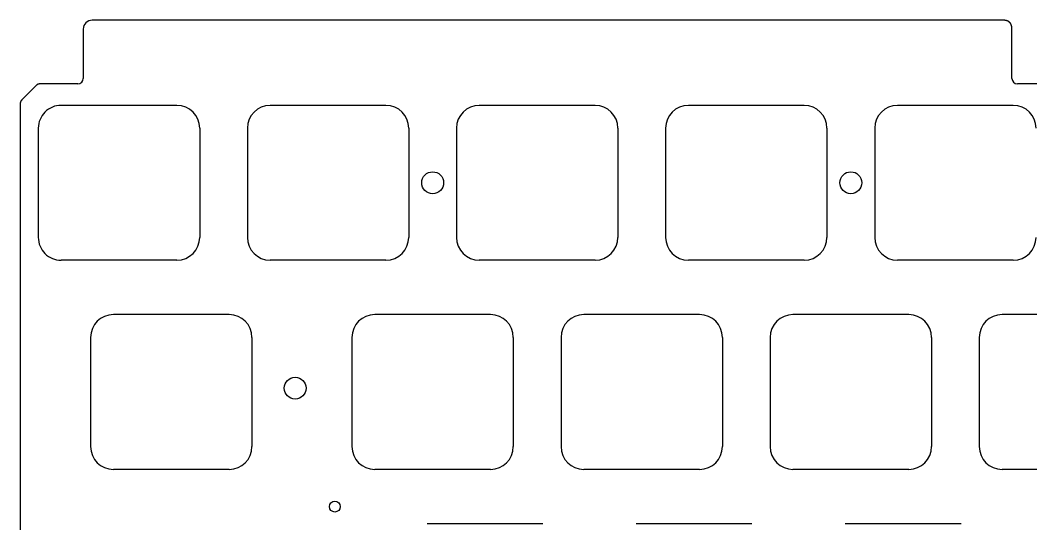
# Model space of a CAD drawing. Header units: millimetres. Extents: x -9 to 276, y -91 to 15.
# Drawn here: x -9 to 83.1, y -31 to 14.8 of the extents above; entities that cross this region are included whole.
import ezdxf

# ---------------------------------------------------------------- set-up
doc = ezdxf.new("R2010")
doc.units = ezdxf.units.MM
doc.layers.add('Edge.Cuts', color=53, linetype='CONTINUOUS', true_color=0xc8a339)

msp = doc.modelspace()

# ---------------------------------------------------------------- linework, layer by layer
at = {"layer": 'Edge.Cuts', "linetype": 'CONTINUOUS'}
for p, q in [((80.549147, 14.8), (-2.451, 14.8)), ((80.556639, 14.799982), (80.549147, 14.8)), ((80.567794, 14.79989), (80.556639, 14.799982)), ((80.578832, 14.799719), (80.567794, 14.79989)), ((80.589753, 14.799471), (80.578832, 14.799719)), ((80.600558, 14.799146), (80.589753, 14.799471)), ((80.61125, 14.798746), (80.600558, 14.799146)), ((80.621828, 14.79827), (80.61125, 14.798746)), ((80.632294, 14.797719), (80.621828, 14.79827)), ((80.642649, 14.797096), (80.632294, 14.797719)), ((80.652894, 14.796399), (80.642649, 14.797096)), ((80.66303, 14.79563), (80.652894, 14.796399)), ((80.673058, 14.79479), (80.66303, 14.79563)), ((80.68298, 14.793879), (80.673058, 14.79479)), ((80.692795, 14.792898), (80.68298, 14.793879)), ((80.702507, 14.791848), (80.692795, 14.792898)), ((80.712114, 14.790729), (80.702507, 14.791848)), ((80.721619, 14.789543), (80.712114, 14.790729)), ((80.731022, 14.788289), (80.721619, 14.789543)), ((80.740325, 14.786968), (80.731022, 14.788289)), ((80.749528, 14.785582), (80.740325, 14.786968)), ((80.758632, 14.78413), (80.749528, 14.785582)), ((80.767639, 14.782613), (80.758632, 14.78413)), ((80.776549, 14.781032), (80.767639, 14.782613)), ((80.785364, 14.779387), (80.776549, 14.781032)), ((80.794084, 14.777679), (80.785364, 14.779387)), ((80.80271, 14.775909), (80.794084, 14.777679)), ((80.811244, 14.774076), (80.80271, 14.775909)), ((80.819686, 14.772182), (80.811244, 14.774076)), ((80.828037, 14.770227), (80.819686, 14.772182)), ((80.836299, 14.768212), (80.828037, 14.770227)), ((80.844471, 14.766136), (80.836299, 14.768212)), ((80.852555, 14.764001), (80.844471, 14.766136)), ((80.860552, 14.761806), (80.852555, 14.764001)), ((80.868463, 14.759553), (80.860552, 14.761806)), ((80.876289, 14.757242), (80.868463, 14.759553)), ((80.88403, 14.754872), (80.876289, 14.757242)), ((80.891688, 14.752446), (80.88403, 14.754872)), ((80.899263, 14.749961), (80.891688, 14.752446)), ((80.906756, 14.74742), (80.899263, 14.749961)), ((80.914168, 14.744823), (80.906756, 14.74742)), ((80.9215, 14.742169), (80.914168, 14.744823)), ((80.928753, 14.73946), (80.9215, 14.742169)), ((80.935927, 14.736695), (80.928753, 14.73946)), ((80.943023, 14.733874), (80.935927, 14.736695)), ((80.950043, 14.730999), (80.943023, 14.733874)), ((-3.251, 14), (-3.251, 9.5)), ((80.956987, 14.728069), (80.950043, 14.730999)), ((80.963855, 14.725084), (80.956987, 14.728069)), ((80.970649, 14.722045), (80.963855, 14.725084)), ((80.977368, 14.718951), (80.970649, 14.722045)), ((80.984015, 14.715804), (80.977368, 14.718951)), ((80.99059, 14.712603), (80.984015, 14.715804)), ((80.997093, 14.709348), (80.99059, 14.712603)), ((81.003525, 14.706039), (80.997093, 14.709348)), ((81.009887, 14.702677), (81.003525, 14.706039)), ((81.016179, 14.699261), (81.009887, 14.702677)), ((81.022403, 14.695792), (81.016179, 14.699261)), ((81.028559, 14.69227), (81.022403, 14.695792)), ((81.034647, 14.688695), (81.028559, 14.69227)), ((81.040668, 14.685066), (81.034647, 14.688695)), ((81.046624, 14.681385), (81.040668, 14.685066)), ((81.052513, 14.67765), (81.046624, 14.681385)), ((81.058338, 14.673862), (81.052513, 14.67765)), ((81.064098, 14.67002), (81.058338, 14.673862)), ((81.069795, 14.666125), (81.064098, 14.67002)), ((81.075428, 14.662177), (81.069795, 14.666125)), ((81.080998, 14.658175), (81.075428, 14.662177)), ((81.086507, 14.65412), (81.080998, 14.658175)), ((81.091954, 14.65001), (81.086507, 14.65412)), ((81.09734, 14.645847), (81.091954, 14.65001)), ((81.102665, 14.64163), (81.09734, 14.645847)), ((81.10793, 14.637359), (81.102665, 14.64163)), ((81.113135, 14.633033), (81.10793, 14.637359)), ((81.118281, 14.628652), (81.113135, 14.633033)), ((81.123369, 14.624216), (81.118281, 14.628652)), ((81.128398, 14.619726), (81.123369, 14.624216)), ((81.133369, 14.615179), (81.128398, 14.619726)), ((81.138282, 14.610578), (81.133369, 14.615179)), ((81.143138, 14.60592), (81.138282, 14.610578)), ((81.147938, 14.601206), (81.143138, 14.60592)), ((81.150317, 14.598827), (81.147938, 14.601206)), ((81.152681, 14.596435), (81.150317, 14.598827)), ((81.155031, 14.594028), (81.152681, 14.596435)), ((81.157368, 14.591607), (81.155031, 14.594028)), ((81.15969, 14.589171), (81.157368, 14.591607)), ((81.161999, 14.586722), (81.15969, 14.589171)), ((81.164294, 14.584257), (81.161999, 14.586722)), ((81.166574, 14.581779), (81.164294, 14.584257)), ((81.168841, 14.579285), (81.166574, 14.581779)), ((81.171094, 14.576778), (81.168841, 14.579285)), ((81.173334, 14.574255), (81.171094, 14.576778)), ((81.175559, 14.571718), (81.173334, 14.574255)), ((81.177772, 14.569166), (81.175559, 14.571718)), ((81.17997, 14.566599), (81.177772, 14.569166)), ((81.182155, 14.564018), (81.17997, 14.566599)), ((81.184326, 14.561421), (81.182155, 14.564018)), ((81.186483, 14.55881), (81.184326, 14.561421)), ((81.188627, 14.556184), (81.186483, 14.55881)), ((81.190758, 14.553542), (81.188627, 14.556184)), ((81.192874, 14.550885), (81.190758, 14.553542)), ((81.194978, 14.548213), (81.192874, 14.550885)), ((81.197068, 14.545526), (81.194978, 14.548213)), ((81.199145, 14.542823), (81.197068, 14.545526)), ((81.201207, 14.540106), (81.199145, 14.542823)), ((81.203258, 14.537372), (81.201207, 14.540106)), ((81.205293, 14.534624), (81.203258, 14.537372)), ((81.207317, 14.531859), (81.205293, 14.534624)), ((81.209326, 14.529079), (81.207317, 14.531859)), ((81.211322, 14.526283), (81.209326, 14.529079)), ((81.213305, 14.523472), (81.211322, 14.526283)), ((81.215275, 14.520644), (81.213305, 14.523472)), ((81.21723, 14.517801), (81.215275, 14.520644)), ((81.219174, 14.514941), (81.21723, 14.517801)), ((81.221103, 14.512066), (81.219174, 14.514941)), ((81.22302, 14.509174), (81.221103, 14.512066)), ((81.224922, 14.506267), (81.22302, 14.509174)), ((81.226812, 14.503342), (81.224922, 14.506267)), ((81.228688, 14.500402), (81.226812, 14.503342)), ((81.230552, 14.497444), (81.228688, 14.500402)), ((81.232401, 14.494472), (81.230552, 14.497444)), ((81.234238, 14.491481), (81.232401, 14.494472)), ((81.236061, 14.488475), (81.234238, 14.491481)), ((81.237872, 14.48545), (81.236061, 14.488475)), ((81.239668, 14.482411), (81.237872, 14.48545)), ((81.241452, 14.479352), (81.239668, 14.482411)), ((81.243221, 14.476279), (81.241452, 14.479352)), ((81.244979, 14.473187), (81.243221, 14.476279)), ((81.246722, 14.470079), (81.244979, 14.473187)), ((81.248452, 14.466952), (81.246722, 14.470079)), ((81.250169, 14.46381), (81.248452, 14.466952)), ((81.251873, 14.460648), (81.250169, 14.46381)), ((81.253562, 14.457471), (81.251873, 14.460648)), ((81.25524, 14.454274), (81.253562, 14.457471)), ((81.256903, 14.451062), (81.25524, 14.454274)), ((81.258554, 14.447829), (81.256903, 14.451062)), ((81.26019, 14.444582), (81.258554, 14.447829)), ((81.261814, 14.441313), (81.26019, 14.444582)), ((81.263423, 14.438029), (81.261814, 14.441313)), ((81.26502, 14.434724), (81.263423, 14.438029)), ((81.266602, 14.431405), (81.26502, 14.434724)), ((81.268172, 14.428063), (81.266602, 14.431405)), ((81.269727, 14.424706), (81.268172, 14.428063)), ((81.271271, 14.421328), (81.269727, 14.424706)), ((81.272799, 14.417934), (81.271271, 14.421328)), ((81.274315, 14.414518), (81.272799, 14.417934)), ((81.275815, 14.411087), (81.274315, 14.414518)), ((81.277304, 14.407633), (81.275815, 14.411087)), ((81.278778, 14.404164), (81.277304, 14.407633)), ((81.280239, 14.400672), (81.278778, 14.404164)), ((81.281685, 14.397165), (81.280239, 14.400672)), ((81.283119, 14.393635), (81.281685, 14.397165)), ((81.284538, 14.390089), (81.283119, 14.393635)), ((81.285944, 14.386519), (81.284538, 14.390089)), ((81.287335, 14.382934), (81.285944, 14.386519)), ((81.288713, 14.379326), (81.287335, 14.382934)), ((81.290076, 14.375701), (81.288713, 14.379326)), ((81.291427, 14.372053), (81.290076, 14.375701)), ((81.292762, 14.368388), (81.291427, 14.372053)), ((81.294085, 14.364699), (81.292762, 14.368388)), ((81.295391, 14.360995), (81.294085, 14.364699)), ((81.296686, 14.357265), (81.295391, 14.360995)), ((81.297964, 14.35352), (81.296686, 14.357265)), ((81.29923, 14.34975), (81.297964, 14.35352)), ((81.300481, 14.345963), (81.29923, 14.34975)), ((81.301718, 14.342151), (81.300481, 14.345963)), ((81.30294, 14.338323), (81.301718, 14.342151)), ((81.304148, 14.33447), (81.30294, 14.338323)), ((81.305341, 14.3306), (81.304148, 14.33447)), ((81.306521, 14.326703), (81.305341, 14.3306)), ((81.307684, 14.322791), (81.306521, 14.326703)), ((81.308835, 14.318852), (81.307684, 14.322791)), ((81.309969, 14.314897), (81.308835, 14.318852)), ((81.311091, 14.310914), (81.309969, 14.314897)), ((81.312196, 14.306916), (81.311091, 14.310914)), ((81.313287, 14.302889), (81.312196, 14.306916)), ((81.314363, 14.298847), (81.313287, 14.302889)), ((81.315425, 14.294777), (81.314363, 14.298847)), ((81.31647, 14.29069), (81.315425, 14.294777)), ((81.317502, 14.286575), (81.31647, 14.29069)), ((81.318517, 14.282444), (81.317502, 14.286575)), ((81.319519, 14.278284), (81.318517, 14.282444)), ((81.320504, 14.274107), (81.319519, 14.278284)), ((81.321475, 14.269902), (81.320504, 14.274107)), ((81.32243, 14.265679), (81.321475, 14.269902)), ((81.32337, 14.261428), (81.32243, 14.265679)), ((81.324293, 14.25716), (81.32337, 14.261428)), ((81.325203, 14.252861), (81.324293, 14.25716)), ((81.326095, 14.248546), (81.325203, 14.252861)), ((81.326973, 14.244201), (81.326095, 14.248546)), ((81.327834, 14.239839), (81.326973, 14.244201)), ((81.328681, 14.235447), (81.327834, 14.239839)), ((81.32951, 14.231037), (81.328681, 14.235447)), ((81.330325, 14.226596), (81.32951, 14.231037)), ((81.331123, 14.222139), (81.330325, 14.226596)), ((81.331905, 14.21765), (81.331123, 14.222139)), ((81.33267, 14.213143), (81.331905, 14.21765)), ((81.333421, 14.208605), (81.33267, 14.213143)), ((81.334153, 14.20405), (81.333421, 14.208605)), ((81.334871, 14.199462), (81.334153, 14.20405)), ((81.335571, 14.194857), (81.334871, 14.199462)), ((81.336255, 14.19022), (81.335571, 14.194857)), ((81.336922, 14.185565), (81.336255, 14.19022)), ((81.337573, 14.180877), (81.336922, 14.185565)), ((81.338206, 14.176171), (81.337573, 14.180877)), ((81.338824, 14.171432), (81.338206, 14.176171)), ((81.339423, 14.166676), (81.338824, 14.171432)), ((81.340006, 14.161885), (81.339423, 14.166676)), ((81.340572, 14.157077), (81.340006, 14.161885)), ((81.341121, 14.152235), (81.340572, 14.157077)), ((81.341652, 14.147374), (81.341121, 14.152235)), ((81.342166, 14.142479), (81.341652, 14.147374)), ((81.342662, 14.137566), (81.342166, 14.142479)), ((81.343142, 14.132618), (81.342662, 14.137566)), ((81.343603, 14.127651), (81.343142, 14.132618)), ((81.344047, 14.12265), (81.343603, 14.127651)), ((81.344473, 14.11763), (81.344047, 14.12265)), ((81.344881, 14.112574), (81.344473, 14.11763)), ((81.345271, 14.1075), (81.344881, 14.112574)), ((81.345643, 14.102389), (81.345271, 14.1075)), ((81.345996, 14.09726), (81.345643, 14.102389)), ((81.346332, 14.092095), (81.345996, 14.09726)), ((81.346649, 14.08691), (81.346332, 14.092095)), ((81.346948, 14.081689), (81.346649, 14.08691)), ((81.347228, 14.076449), (81.346948, 14.081689)), ((81.34749, 14.071171), (81.347228, 14.076449)), ((81.347732, 14.065874), (81.34749, 14.071171)), ((81.347956, 14.06054), (81.347732, 14.065874)), ((81.348161, 14.055186), (81.347956, 14.06054)), ((81.348347, 14.049794), (81.348161, 14.055186)), ((81.348514, 14.044383), (81.348347, 14.049794)), ((81.348661, 14.038933), (81.348514, 14.044383)), ((81.34879, 14.033464), (81.348661, 14.038933)), ((81.348898, 14.027956), (81.34879, 14.033464)), ((81.348988, 14.022428), (81.348898, 14.027956)), ((81.349057, 14.016861), (81.348988, 14.022428)), ((81.349107, 14.011274), (81.349057, 14.016861)), ((81.349137, 14.005647), (81.349107, 14.011274)), ((81.349147, 14), (81.349137, 14.005647)), ((81.349147, 9.5), (81.349147, 14)), ((-7.546447, 8.853554), (-8.853554, 7.546447)), ((-7.545946, 8.854054), (-7.546447, 8.853554)), ((-7.541099, 8.858834), (-7.545946, 8.854054)), ((-7.536229, 8.863523), (-7.541099, 8.858834)), ((-7.531338, 8.868123), (-7.536229, 8.863523)), ((-7.526425, 8.872635), (-7.531338, 8.868123)), ((-7.52149, 8.877058), (-7.526425, 8.872635)), ((-7.516533, 8.881395), (-7.52149, 8.877058)), ((-7.511553, 8.885645), (-7.516533, 8.881395)), ((-7.506551, 8.88981), (-7.511553, 8.885645)), ((-7.501526, 8.89389), (-7.506551, 8.88981)), ((-7.496478, 8.897886), (-7.501526, 8.89389)), ((-7.491407, 8.901799), (-7.496478, 8.897886)), ((-7.486313, 8.90563), (-7.491407, 8.901799)), ((-7.481195, 8.909378), (-7.486313, 8.90563)), ((-7.476053, 8.913046), (-7.481195, 8.909378)), ((-7.470887, 8.916632), (-7.476053, 8.913046)), ((-7.465696, 8.920139), (-7.470887, 8.916632)), ((-7.46048, 8.923566), (-7.465696, 8.920139)), ((-7.45524, 8.926914), (-7.46048, 8.923566)), ((-7.449974, 8.930184), (-7.45524, 8.926914)), ((-7.444682, 8.933376), (-7.449974, 8.930184)), ((-7.439363, 8.93649), (-7.444682, 8.933376)), ((-7.434019, 8.939527), (-7.439363, 8.93649)), ((-7.428647, 8.942488), (-7.434019, 8.939527)), ((-7.423248, 8.945373), (-7.428647, 8.942488)), ((-7.417822, 8.948182), (-7.423248, 8.945373)), ((-7.412367, 8.950915), (-7.417822, 8.948182)), ((-7.406884, 8.953574), (-7.412367, 8.950915)), ((-7.401372, 8.956158), (-7.406884, 8.953574)), ((-7.39583, 8.958667), (-7.401372, 8.956158)), ((-7.390258, 8.961102), (-7.39583, 8.958667)), ((-7.384656, 8.963463), (-7.390258, 8.961102)), ((-7.381844, 8.964616), (-7.384656, 8.963463)), ((-7.379024, 8.96575), (-7.381844, 8.964616)), ((-7.376195, 8.966866), (-7.379024, 8.96575)), ((-7.373359, 8.967963), (-7.376195, 8.966866)), ((-7.370515, 8.969043), (-7.373359, 8.967963)), ((-7.367663, 8.970103), (-7.370515, 8.969043)), ((-7.364803, 8.971146), (-7.367663, 8.970103)), ((-7.361935, 8.97217), (-7.364803, 8.971146)), ((-7.359058, 8.973176), (-7.361935, 8.97217)), ((-7.356173, 8.974164), (-7.359058, 8.973176)), ((-7.35328, 8.975133), (-7.356173, 8.974164)), ((-7.350378, 8.976084), (-7.35328, 8.975133)), ((-7.347468, 8.977017), (-7.350378, 8.976084)), ((-7.344549, 8.977931), (-7.347468, 8.977017)), ((-7.341622, 8.978827), (-7.344549, 8.977931)), ((-7.338686, 8.979705), (-7.341622, 8.978827)), ((-7.335741, 8.980565), (-7.338686, 8.979705)), ((-7.332787, 8.981406), (-7.335741, 8.980565)), ((-7.329824, 8.982229), (-7.332787, 8.981406)), ((-7.326853, 8.983034), (-7.329824, 8.982229)), ((-7.323872, 8.98382), (-7.326853, 8.983034)), ((-7.320883, 8.984588), (-7.323872, 8.98382)), ((-7.317883, 8.985338), (-7.320883, 8.984588)), ((-7.314875, 8.98607), (-7.317883, 8.985338)), ((-7.311857, 8.986783), (-7.314875, 8.98607)), ((-7.30883, 8.987478), (-7.311857, 8.986783)), ((-7.305793, 8.988154), (-7.30883, 8.987478)), ((-7.302747, 8.988812), (-7.305793, 8.988154)), ((-7.29969, 8.989452), (-7.302747, 8.988812)), ((-7.296626, 8.990073), (-7.29969, 8.989452)), ((-7.293549, 8.990676), (-7.296626, 8.990073)), ((-7.290465, 8.99126), (-7.293549, 8.990676)), ((-7.287368, 8.991826), (-7.290465, 8.99126)), ((-7.284264, 8.992373), (-7.287368, 8.991826)), ((-7.281147, 8.992902), (-7.284264, 8.992373)), ((-7.278023, 8.993411), (-7.281147, 8.992902)), ((-7.274885, 8.993903), (-7.278023, 8.993411)), ((-7.27174, 8.994376), (-7.274885, 8.993903)), ((-7.268582, 8.99483), (-7.27174, 8.994376)), ((-7.265416, 8.995265), (-7.268582, 8.99483)), ((-7.262236, 8.995681), (-7.265416, 8.995265)), ((-7.259049, 8.996079), (-7.262236, 8.995681)), ((-7.255848, 8.996458), (-7.259049, 8.996079)), ((-7.252639, 8.996817), (-7.255848, 8.996458)), ((-7.249416, 8.997158), (-7.252639, 8.996817)), ((-7.246185, 8.99748), (-7.249416, 8.997158)), ((-7.242939, 8.997783), (-7.246185, 8.99748)), ((-7.239686, 8.998067), (-7.242939, 8.997783)), ((-7.236419, 8.998331), (-7.239686, 8.998067)), ((-7.233143, 8.998576), (-7.236419, 8.998331)), ((-7.229852, 8.998803), (-7.233143, 8.998576)), ((-7.226553, 8.999009), (-7.229852, 8.998803)), ((-7.223239, 8.999197), (-7.226553, 8.999009)), ((-7.219917, 8.999364), (-7.223239, 8.999197)), ((-7.21658, 8.999513), (-7.219917, 8.999364)), ((-7.213234, 8.999642), (-7.21658, 8.999513)), ((-7.209873, 8.999751), (-7.213234, 8.999642)), ((-7.206503, 8.99984), (-7.209873, 8.999751)), ((-7.203117, 8.99991), (-7.206503, 8.99984)), ((-7.199723, 8.99996), (-7.203117, 8.99991)), ((-7.196313, 8.99999), (-7.199723, 8.99996)), ((-7.192894, 9), (-7.196313, 8.99999)), ((-3.751, 9), (-7.192894, 9)), ((90.550147, 9), (81.849147, 9)), ((-8.969968, 7.36803), (-8.972039, 7.362306)), ((-8.967824, 7.373723), (-8.969968, 7.36803)), ((-8.965606, 7.379385), (-8.967824, 7.373723)), ((-8.963314, 7.385015), (-8.965606, 7.379385)), ((-8.96214, 7.387819), (-8.963314, 7.385015)), ((-8.960948, 7.390616), (-8.96214, 7.387819)), ((-8.959737, 7.393405), (-8.960948, 7.390616)), ((-8.958508, 7.396186), (-8.959737, 7.393405)), ((-8.95726, 7.39896), (-8.958508, 7.396186)), ((-8.955994, 7.401727), (-8.95726, 7.39896)), ((-8.954708, 7.404487), (-8.955994, 7.401727)), ((-8.953404, 7.407239), (-8.954708, 7.404487)), ((-8.952081, 7.409985), (-8.953404, 7.407239)), ((-8.95074, 7.412723), (-8.952081, 7.409985)), ((-8.949379, 7.415454), (-8.95074, 7.412723)), ((-8.948, 7.418178), (-8.949379, 7.415454)), ((-8.946602, 7.420896), (-8.948, 7.418178)), ((-8.945185, 7.423606), (-8.946602, 7.420896)), ((-8.943748, 7.42631), (-8.945185, 7.423606)), ((-8.942293, 7.429006), (-8.943748, 7.42631)), ((-8.940818, 7.431697), (-8.942293, 7.429006)), ((-8.939325, 7.43438), (-8.940818, 7.431697)), ((-8.937812, 7.437058), (-8.939325, 7.43438)), ((-8.93628, 7.439727), (-8.937812, 7.437058)), ((-8.934728, 7.442392), (-8.93628, 7.439727)), ((-8.933157, 7.445048), (-8.934728, 7.442392)), ((-8.931567, 7.4477), (-8.933157, 7.445048)), ((-8.929957, 7.450344), (-8.931567, 7.4477)), ((-8.928327, 7.452983), (-8.929957, 7.450344)), ((-8.926678, 7.455614), (-8.928327, 7.452983)), ((-8.925009, 7.45824), (-8.926678, 7.455614)), ((-8.923321, 7.460858), (-8.925009, 7.45824)), ((-8.921611, 7.463472), (-8.923321, 7.460858)), ((-8.919883, 7.466079), (-8.921611, 7.463472)), ((-8.918134, 7.46868), (-8.919883, 7.466079)), ((-8.916366, 7.471274), (-8.918134, 7.46868)), ((-8.914577, 7.473864), (-8.916366, 7.471274)), ((-8.912769, 7.476446), (-8.914577, 7.473864)), ((-8.910939, 7.479024), (-8.912769, 7.476446)), ((-8.90909, 7.481594), (-8.910939, 7.479024)), ((-8.907219, 7.48416), (-8.90909, 7.481594)), ((-8.905329, 7.486718), (-8.907219, 7.48416)), ((-8.903417, 7.489272), (-8.905329, 7.486718)), ((-8.901486, 7.491819), (-8.903417, 7.489272)), ((-8.899532, 7.494361), (-8.901486, 7.491819)), ((-8.897559, 7.496896), (-8.899532, 7.494361)), ((-8.895564, 7.499428), (-8.897559, 7.496896)), ((-8.893549, 7.501951), (-8.895564, 7.499428)), ((-8.891511, 7.504471), (-8.893549, 7.501951)), ((-8.889454, 7.506983), (-8.891511, 7.504471)), ((-8.887374, 7.509492), (-8.889454, 7.506983)), ((-8.885274, 7.511993), (-8.887374, 7.509492)), ((-8.88315, 7.514491), (-8.885274, 7.511993)), ((-8.881007, 7.516981), (-8.88315, 7.514491)), ((-8.87884, 7.519467), (-8.881007, 7.516981)), ((-8.876654, 7.521946), (-8.87884, 7.519467)), ((-8.874443, 7.524422), (-8.876654, 7.521946)), ((-8.872213, 7.526889), (-8.874443, 7.524422)), ((-8.869958, 7.529354), (-8.872213, 7.526889)), ((-8.867683, 7.531811), (-8.869958, 7.529354)), ((-8.865383, 7.534265), (-8.867683, 7.531811)), ((-8.863064, 7.536711), (-8.865383, 7.534265)), ((-8.860719, 7.539155), (-8.863064, 7.536711)), ((-8.858355, 7.54159), (-8.860719, 7.539155)), ((-8.855964, 7.544023), (-8.858355, 7.54159)), ((-8.853554, 7.546447), (-8.855964, 7.544023)), ((-8.999952, 7.200409), (-9, 7.193601)), ((-9, 7.193601), (-9, 7.192893)), ((-9, 7.192893), (-9, -83.39289)), ((-8.999824, 7.207168), (-8.999952, 7.200409)), ((-8.999618, 7.213879), (-8.999824, 7.207168)), ((-8.999334, 7.220543), (-8.999618, 7.213879)), ((-8.998973, 7.227161), (-8.999334, 7.220543)), ((-8.998534, 7.233733), (-8.998973, 7.227161)), ((-8.998018, 7.240259), (-8.998534, 7.233733)), ((-8.997426, 7.246742), (-8.998018, 7.240259)), ((-8.996758, 7.25318), (-8.997426, 7.246742)), ((-8.996014, 7.259575), (-8.996758, 7.25318)), ((-8.995196, 7.265928), (-8.996014, 7.259575)), ((-8.994302, 7.272239), (-8.995196, 7.265928)), ((-8.993333, 7.278509), (-8.994302, 7.272239)), ((-8.992291, 7.284738), (-8.993333, 7.278509)), ((-8.991174, 7.290927), (-8.992291, 7.284738)), ((-8.989983, 7.297077), (-8.991174, 7.290927)), ((-8.988718, 7.303188), (-8.989983, 7.297077)), ((-8.98738, 7.309261), (-8.988718, 7.303188)), ((-8.985968, 7.315297), (-8.98738, 7.309261)), ((-8.984483, 7.321296), (-8.985968, 7.315297)), ((-8.982925, 7.327259), (-8.984483, 7.321296)), ((-8.981294, 7.333186), (-8.982925, 7.327259)), ((-8.979589, 7.339078), (-8.981294, 7.333186)), ((-8.977811, 7.344935), (-8.979589, 7.339078)), ((-8.97596, 7.350759), (-8.977811, 7.344935)), ((-8.974036, 7.356549), (-8.97596, 7.350759)), ((-8.972039, 7.362306), (-8.974036, 7.356549)), ((5.275, 7.05), (-5.275, 7.05)), ((24.325, 7.05), (13.775, 7.05)), ((43.375, 7.05), (32.825, 7.05)), ((62.425, 7.05), (51.875, 7.05)), ((81.475, 7.05), (70.925, 7.05)), ((-7.35, 4.975), (-7.35, -4.975)), ((7.35, 4.975), (7.35, -4.975)), ((11.7, 4.975), (11.7, -4.975)), ((26.4, 4.975), (26.4, -4.975)), ((30.75, 4.975), (30.75, -4.975)), ((45.45, 4.975), (45.45, -4.975)), ((49.8, 4.975), (49.8, -4.975)), ((64.5, 4.975), (64.5, -4.975)), ((68.85, 4.975), (68.85, -4.975)), ((5.275, -7.05), (-5.275, -7.05)), ((24.325, -7.05), (13.775, -7.05)), ((43.375, -7.05), (32.825, -7.05)), ((62.425, -7.05), (51.875, -7.05)), ((81.475, -7.05), (70.925, -7.05)), ((10.0375, -12), (-0.5125, -12)), ((33.85, -12), (23.3, -12)), ((52.9, -12), (42.35, -12)), ((71.95, -12), (61.4, -12)), ((91, -12), (80.45, -12)), ((-2.587499, -14.074999), (-2.587499, -24.025001)), ((12.1125, -14.075), (12.112501, -14.075)), ((12.112501, -14.075), (12.112501, -24.025)), ((21.225, -14.075), (21.225, -24.025)), ((35.925, -14.075), (35.925, -24.025)), ((40.275, -14.075), (40.275, -24.025)), ((54.975, -14.075), (54.975, -24.025)), ((59.325, -14.075), (59.325, -24.025)), ((74.025, -14.075), (74.025, -24.025)), ((78.375, -14.075), (78.375, -24.025)), ((10.0375, -26.1), (-0.5125, -26.1)), ((33.85, -26.1), (23.3, -26.1)), ((52.9, -26.1), (42.35, -26.1)), ((71.95, -26.1), (61.4, -26.1)), ((91, -26.1), (80.45, -26.1)), ((38.6125, -31.05), (28.0625, -31.05)), ((57.6625, -31.05), (47.1125, -31.05)), ((76.7125, -31.05), (66.1625, -31.05))]:
    msp.add_line(p, q, dxfattribs=at)
at = {"layer": 'Edge.Cuts'}
for centre, radius in [((28.575, 0), 1), ((66.675, 0), 1), ((16.04875, -18.7), 1), ((19.664362, -29.48484), 0.5)]:
    msp.add_circle(centre, radius, dxfattribs=at)
for centre, radius, start, end in [((-2.451021, 14.000015), 0.799979, -270.00150404, -179.99892568), ((-3.751021, 9.500015), 0.500021, -89.99759365, -0.0017188), ((81.849179, 9.500015), 0.500015, -179.99828124, -90.00366682), ((-5.275001, 4.975001), 2.074999, -270.00002761, -179.99997239), ((5.275, 4.975), 2.075, 0, 90), ((13.775, 4.975), 2.075, 90, 180), ((24.325, 4.975), 2.075, 0, 90), ((32.825, 4.975), 2.075, 90, 180), ((43.375, 4.975), 2.075, 0, 90), ((51.875, 4.975), 2.075, 90, 180), ((62.425, 4.975), 2.075, 0, 90), ((70.925, 4.975), 2.075, 90, 180), ((81.475, 4.975), 2.075, 0, 90), ((-5.275001, -4.975001), 2.074999, -180.00002761, -89.99997239), ((5.275, -4.975), 2.075, -90, 0), ((13.775, -4.975), 2.075, -180, -90), ((24.325, -4.975), 2.075, -90, 0), ((32.825, -4.975), 2.075, -180, -90), ((43.375, -4.975), 2.075, -90, 0), ((51.875, -4.975), 2.075, -180, -90), ((62.425, -4.975), 2.075, -90, 0), ((70.925, -4.975), 2.075, -180, -90), ((81.475, -4.975), 2.075, -90, 0), ((-0.5125, -14.074999), 2.074999, 90, 180), ((10.0375, -14.075), 2.075, 0, 90), ((23.3, -14.075), 2.075, 90, 180), ((33.85, -14.075), 2.075, 0, 90), ((42.35, -14.075), 2.075, 90, 180), ((52.9, -14.075), 2.075, 0, 90), ((61.4, -14.075), 2.075, 90, 180), ((71.95, -14.075), 2.075, 0, 90), ((80.45, -14.075), 2.075, 90, 180), ((-0.5125, -24.025001), 2.074999, -180, -90), ((10.0375, -24.025), 2.075001, -90, 0), ((23.3, -24.025), 2.075, -180, -90), ((33.85, -24.025), 2.075, -90, 0), ((42.35, -24.025), 2.075, -180, -90), ((52.9, -24.025), 2.075, -90, 0), ((61.4, -24.025), 2.075, -180, -90), ((71.95, -24.025), 2.075, -90, 0), ((80.45, -24.025), 2.075, -180, -90)]:
    msp.add_arc(centre, radius, start, end, dxfattribs=at)

doc.saveas('drawing.dxf')
